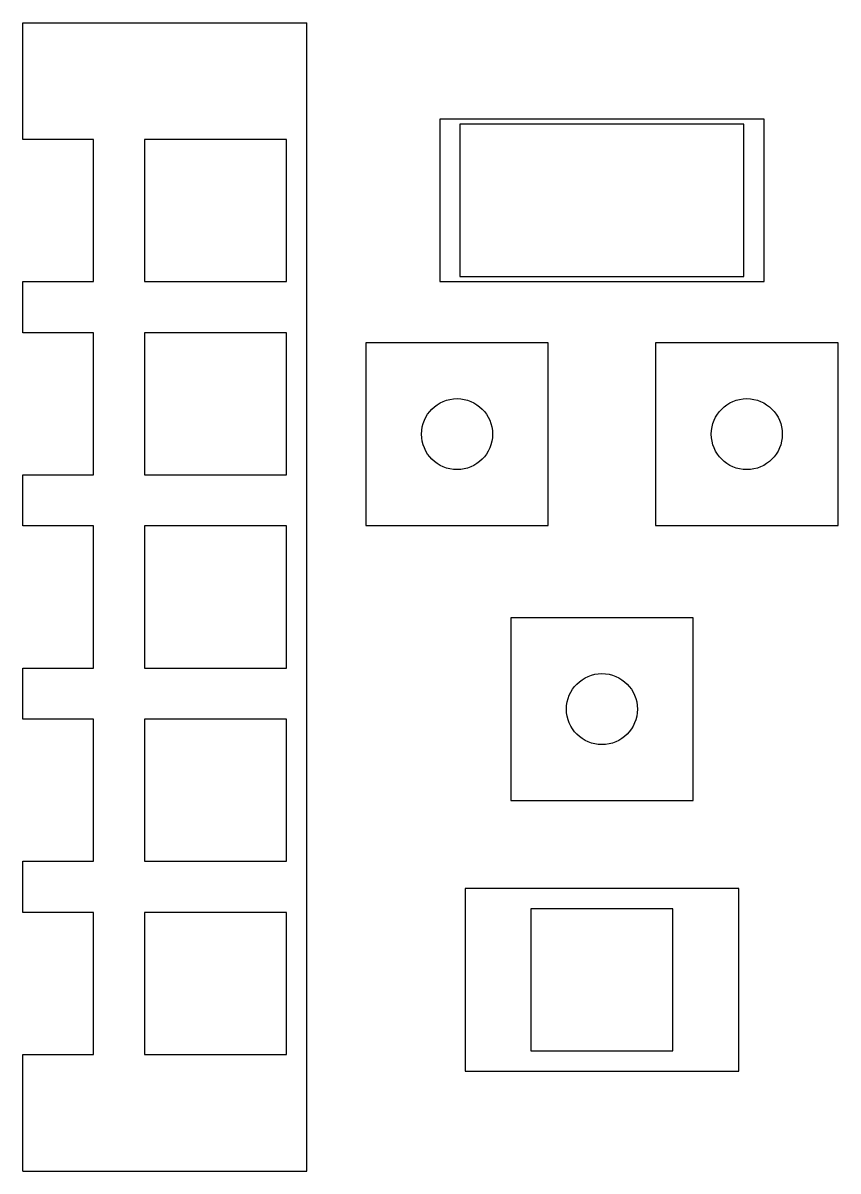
# Model space of a CAD drawing. Header units: millimetres. Extents: x 95 to 176, y 20 to 133.
import ezdxf

# ---------------------------------------------------------------- set-up
doc = ezdxf.new("R2010")
doc.units = ezdxf.units.MM

msp = doc.modelspace()

# ---------------------------------------------------------------- linework, layer by layer
for p, q in [((95.3, 121.3), (95.3, 132.775)), ((95.3, 132.775), (123.3, 132.775)), ((123.3, 19.625), (123.3, 132.775)), ((168.4, 123.3), (136.4, 123.3)), ((136.4, 123.3), (136.4, 107.3)), ((166.4, 122.8), (138.4, 122.8)), ((138.4, 122.8), (138.4, 107.8)), ((166.4, 107.8), (166.4, 122.8)), ((168.4, 107.3), (168.4, 123.3)), ((102.25, 121.3), (95.3, 121.3)), ((102.25, 107.3), (102.25, 121.3)), ((121.3, 121.3), (107.3, 121.3)), ((107.3, 121.3), (107.3, 107.3)), ((121.3, 107.3), (121.3, 121.3)), ((138.4, 107.8), (166.4, 107.8)), ((95.3, 102.25), (95.3, 107.3)), ((95.3, 107.3), (102.25, 107.3)), ((107.3, 107.3), (121.3, 107.3)), ((136.4, 107.3), (168.4, 107.3)), ((102.25, 102.25), (95.3, 102.25)), ((102.25, 88.25), (102.25, 102.25)), ((121.3, 102.25), (107.3, 102.25)), ((107.3, 102.25), (107.3, 88.25)), ((121.3, 88.25), (121.3, 102.25)), ((147.1125, 101.25), (129.1125, 101.25)), ((129.1125, 101.25), (129.1125, 83.25)), ((147.1125, 83.25), (147.1125, 101.25)), ((175.6875, 101.25), (157.6875, 101.25)), ((157.6875, 101.25), (157.6875, 83.25)), ((175.6875, 83.25), (175.6875, 101.25)), ((95.3, 83.2), (95.3, 88.25)), ((95.3, 88.25), (102.25, 88.25)), ((107.3, 88.25), (121.3, 88.25)), ((102.25, 83.2), (95.3, 83.2)), ((102.25, 69.2), (102.25, 83.2)), ((121.3, 83.2), (107.3, 83.2)), ((107.3, 83.2), (107.3, 69.2)), ((121.3, 69.2), (121.3, 83.2)), ((129.1125, 83.25), (147.1125, 83.25)), ((157.6875, 83.25), (175.6875, 83.25)), ((161.4, 74.15), (143.4, 74.15)), ((143.4, 74.15), (143.4, 56.15)), ((161.4, 56.15), (161.4, 74.15)), ((95.3, 64.15), (95.3, 69.2)), ((95.3, 69.2), (102.25, 69.2)), ((107.3, 69.2), (121.3, 69.2)), ((102.25, 64.15), (95.3, 64.15)), ((102.25, 50.15), (102.25, 64.15)), ((121.3, 64.15), (107.3, 64.15)), ((107.3, 64.15), (107.3, 50.15)), ((121.3, 50.15), (121.3, 64.15)), ((143.4, 56.15), (161.4, 56.15)), ((95.3, 45.1), (95.3, 50.15)), ((95.3, 50.15), (102.25, 50.15)), ((107.3, 50.15), (121.3, 50.15)), ((165.9, 47.48), (138.9, 47.48)), ((138.9, 47.48), (138.9, 29.48)), ((165.9, 29.48), (165.9, 47.48)), ((159.4, 45.48), (145.4, 45.48)), ((145.4, 45.48), (145.4, 31.48)), ((159.4, 31.48), (159.4, 45.48)), ((102.25, 45.1), (95.3, 45.1)), ((102.25, 31.1), (102.25, 45.1)), ((121.3, 45.1), (107.3, 45.1)), ((107.3, 45.1), (107.3, 31.1)), ((121.3, 31.1), (121.3, 45.1)), ((95.3, 19.625), (95.3, 31.1)), ((95.3, 31.1), (102.25, 31.1)), ((107.3, 31.1), (121.3, 31.1)), ((145.4, 31.48), (159.4, 31.48)), ((138.9, 29.48), (165.9, 29.48)), ((95.3, 19.625), (123.3, 19.625))]:
    msp.add_line(p, q)
for centre in [(138.1125, 92.25), (166.6875, 92.25), (152.4, 65.15)]:
    msp.add_circle(centre, 3.5)

doc.saveas('drawing.dxf')
